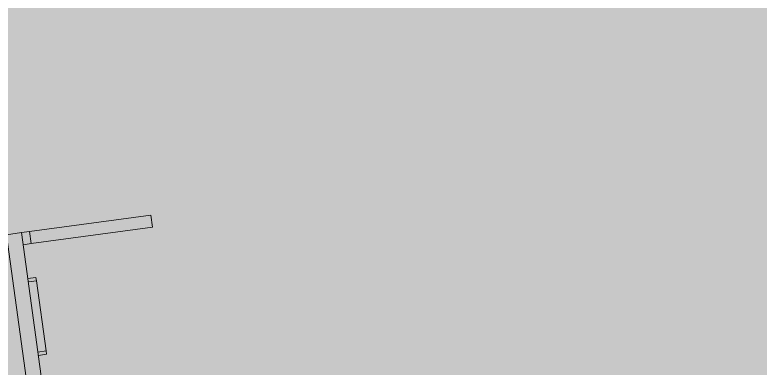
# Model space of a CAD drawing. Header units: metres. Extents: x -490 to 202, y -217 to 332.
# Drawn here: x -105.763 to -100.932, y 14.412 to 16.706 of the extents above; entities that cross this region are included whole.
import ezdxf

# ---------------------------------------------------------------- set-up
doc = ezdxf.new("R2010")
doc.units = ezdxf.units.M
doc.layers.add('A-DETL-GENF', color=7, linetype='Continuous', lineweight=9)
doc.layers.add('A-GENM', color=7, linetype='Continuous', lineweight=9)
doc.layers.add('juegos_dwg', color=8, linetype='Continuous', lineweight=9, true_color=0x767676)

# ---------------------------------------------------------------- blocks, each defined once
blk = doc.blocks.new('juegos_dwg-364623-PLANTA DE MURO PERIMETRAL')
at = {"layer": 'A-GENM'}
for p, q in [((-10.4279, 39.6339), (-10.4279, 39.5548)), ((-10.4271, 39.3113), (-10.4797, 39.3113))]:
    blk.add_line(p, q, dxfattribs=at)
at = {"layer": 'A-GENM', "flags": 128}
for points in [[(-10.4797, 38.134), (-10.4797, 39.6339), (-10.5787, 39.6339), (-10.5787, 38.2201)], [(-10.4797, 39.6339), (-10.4279, 39.6339), (-9.6345, 39.6339), (-9.6345, 39.5548), (-10.4279, 39.5548), (-10.4797, 39.5548)], [(-10.4797, 39.3329), (-10.4271, 39.3329), (-10.4271, 39.3113), (-10.4271, 38.8513), (-10.4797, 38.8513)], [(-10.4271, 38.8513), (-10.4271, 38.8297), (-10.4797, 38.8297)]]:
    blk.add_lwpolyline(points, dxfattribs=at)

msp = doc.modelspace()

# ---------------------------------------------------------------- hatches: boundary and pattern name
at = {"layer": 'A-DETL-GENF', "true_color": 0xffe8f3}
msp.add_hatch(color=7, dxfattribs=at).paths.add_polyline_path([(-113.2618, 7.7778), (-74.8172, 10.1471), (-71.3734, 10.3558), (-76.9167, 10.1467), (-83.5432, 9.7582), (-88.0235, 9.8611), (-89.6355, 11.2891), (-89.6355, 11.4891), (-89.4355, 11.4803), (-89.4355, 11.3124), (-87.9651, 10.0098), (-83.5405, 9.9084), (-76.6939, 10.3054), (-70.8946, 10.5245), (-75.2628, 38.2845), (-69.2122, 39.2377), (-74.1267, 70.4328), (-121.7975, 62.9228), (-113.2213, 8.4845), (-102.3065, 9.4266), (-94.2227, 10.9128), (-94.1854, 11.1011), (-94.2325, 11.1011), (-94.2289, 11.3011), (-94.0325, 11.2972), (-94.0434, 11.0462), (-94.0975, 10.7731), (-102.3265, 9.2724), (-113.1979, 8.336), (-113.1349, 7.936), (-113.2853, 7.9267)])

# ---------------------------------------------------------------- block references
at = {"layer": 'juegos_dwg', "color": 7, "rotation": 7.774666115421437}
msp.add_blockref('juegos_dwg-364623-PLANTA DE MURO PERIMETRAL', (-89.9745, -22.5599), dxfattribs=at)

doc.saveas('drawing.dxf')
